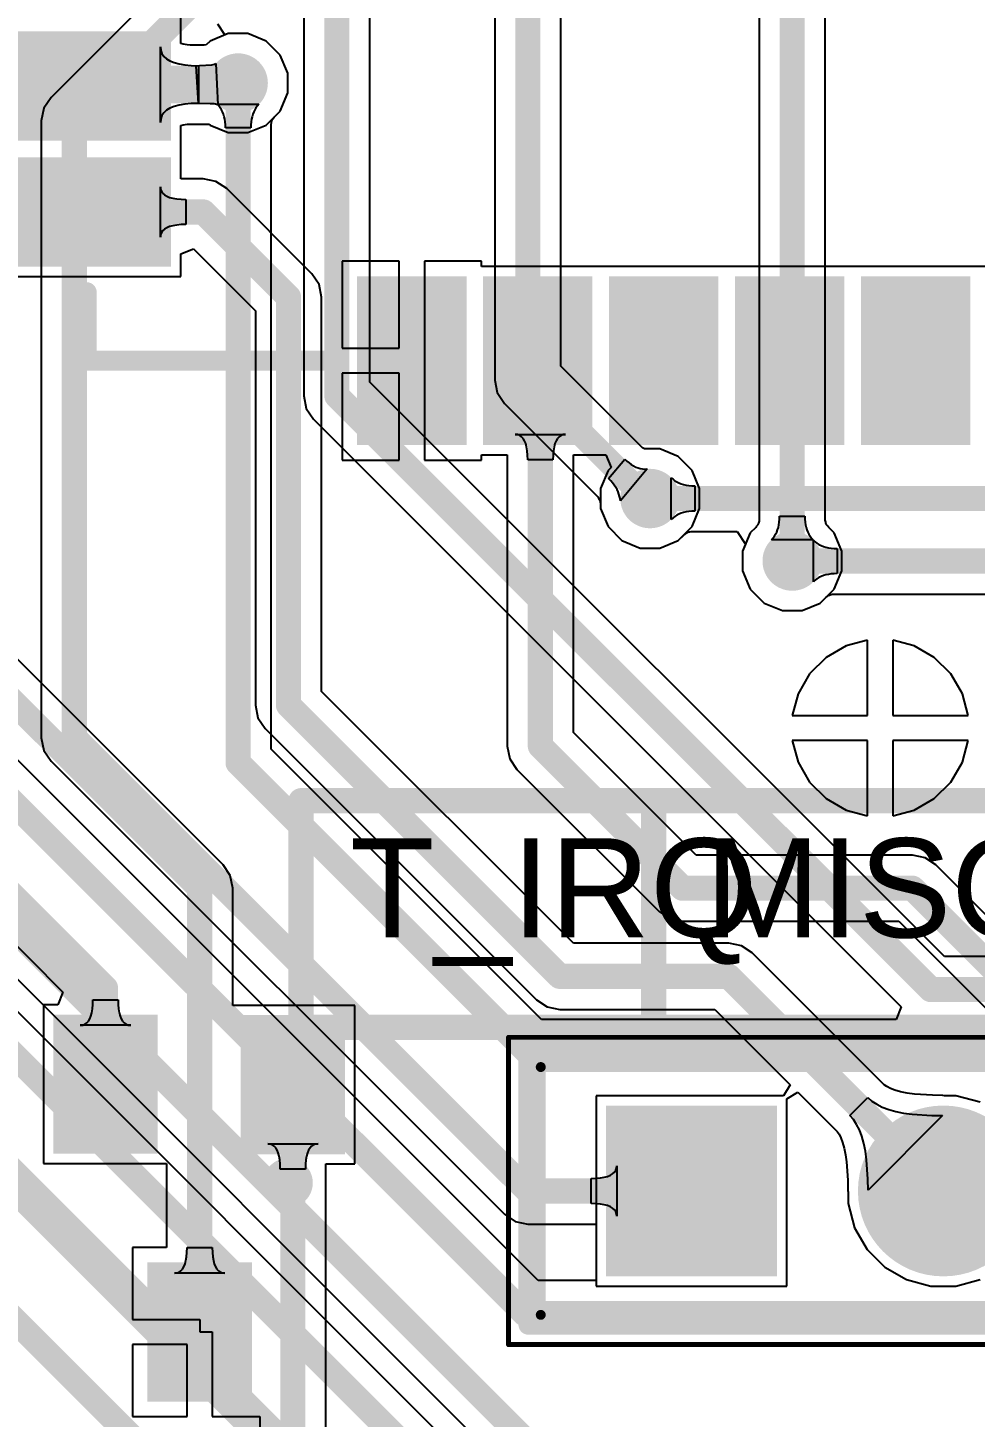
# Model space of a CAD drawing. Header units: inches. Extents: x 1.37 to 4.6, y 1.74 to 5.29.
# Drawn here: x 2.791 to 3.168, y 3.86 to 4.412 of the extents above; entities that cross this region are included whole.
import ezdxf

# ---------------------------------------------------------------- set-up
doc = ezdxf.new("R2010")
doc.units = ezdxf.units.IN
doc.header["$MEASUREMENT"] = 0
for name, color, linetype in [('BottomLayer', 5, 'Continuous'), ('BottomSolder', 6, 'Continuous'), ('Mechanical13', 56, 'Continuous'), ('Mechanical15', 56, 'Continuous'), ('MultiLayer', 9, 'Continuous'), ('PadHoleLayer', 156, 'Continuous'), ('TopLayer', 1, 'Continuous'), ('TopOverlay', 2, 'Continuous'), ('TopPaste', 8, 'Continuous'), ('TopSolder', 216, 'Continuous'), ('ViaHoleLayer', 16, 'Continuous')]:
    doc.layers.add(name, color=color, linetype=linetype)
doc.styles.add('Arial', font='', dxfattribs={"height": 0.2})
doc.styles.get('Arial').set_extended_font_data('Arial')

# ---------------------------------------------------------------- blocks, each defined once
blk = doc.blocks.new('ESP32_WROOM_26')
at = {"layer": 'TopLayer'}
for points in [[(0.02953, 0.09134), (-0.02953, 0.09134), (-0.02953, 0.12677), (0.02953, 0.12677)], [(0.02953, 0.04134), (-0.02953, 0.04134), (-0.02953, 0.07677), (0.02953, 0.07677)], [(0.14685, 0.02953), (0.14685, -0.02953), (0.11142, -0.02953), (0.11142, 0.02953)], [(0.19685, 0.02953), (0.19685, -0.02953), (0.16142, -0.02953), (0.16142, 0.02953)], [(0.24685, 0.02953), (0.24685, -0.02953), (0.21142, -0.02953), (0.21142, 0.02953)], [(0.29685, 0.02953), (0.29685, -0.02953), (0.26142, -0.02953), (0.26142, 0.02953)], [(0.34685, 0.02953), (0.34685, -0.02953), (0.31142, -0.02953), (0.31142, 0.02953)]]:
    blk.add_hatch(color=1, dxfattribs=at).paths.add_polyline_path(points)
at = {"layer": 'TopPaste'}
for points in [[(0.02953, 0.09134), (-0.02953, 0.09134), (-0.02953, 0.12677), (0.02953, 0.12677)], [(0.02953, 0.04134), (-0.02953, 0.04134), (-0.02953, 0.07677), (0.02953, 0.07677)], [(0.14685, 0.02953), (0.14685, -0.02953), (0.11142, -0.02953), (0.11142, 0.02953)], [(0.19685, 0.02953), (0.19685, -0.02953), (0.16142, -0.02953), (0.16142, 0.02953)], [(0.24685, 0.02953), (0.24685, -0.02953), (0.21142, -0.02953), (0.21142, 0.02953)], [(0.29685, 0.02953), (0.29685, -0.02953), (0.26142, -0.02953), (0.26142, 0.02953)], [(0.34685, 0.02953), (0.34685, -0.02953), (0.31142, -0.02953), (0.31142, 0.02953)]]:
    blk.add_hatch(color=8, dxfattribs=at).paths.add_polyline_path(points)
at = {"layer": 'TopSolder'}
for points in [[(0.03353, 0.08734), (-0.03353, 0.08734), (-0.03353, 0.13077), (0.03353, 0.13077)], [(0.03353, 0.03734), (-0.03353, 0.03734), (-0.03353, 0.08077), (0.03353, 0.08077)], [(0.15085, 0.03353), (0.15085, -0.03353), (0.10742, -0.03353), (0.10742, 0.03353)], [(0.20085, 0.03353), (0.20085, -0.03353), (0.15742, -0.03353), (0.15742, 0.03353)], [(0.25085, 0.03353), (0.25085, -0.03353), (0.20742, -0.03353), (0.20742, 0.03353)], [(0.30085, 0.03353), (0.30085, -0.03353), (0.25742, -0.03353), (0.25742, 0.03353)], [(0.35085, 0.03353), (0.35085, -0.03353), (0.30742, -0.03353), (0.30742, 0.03353)]]:
    blk.add_hatch(color=216, dxfattribs=at).paths.add_polyline_path(points)
at = {"layer": 'TopOverlay', "const_width": 0.008}
for points in [[(0, 0), (0, 0.02717)], [(0, 0), (0.09961, 0)]]:
    blk.add_lwpolyline(points, dxfattribs=at)
at = {"layer": 'TopOverlay', "const_width": 0.004}
for points in [[(-0.002, 0.02717, 1), (0.002, 0.02717, 1)], [(-0.002, 0, 1), (0.002, 0, 1)], [(-0.002, 0, 1), (0.002, 0, 1)], [(0.09761, 0, 1), (0.10161, 0, 1)]]:
    blk.add_lwpolyline(points, format="xyb", close=True, dxfattribs=at)
blk = doc.blocks.new('SOT23B_118')
at = {"layer": 'TopLayer'}
for points in [[(-0.05413, 0.07284), (-0.02067, 0.07284), (-0.02067, 0.02559), (-0.05413, 0.02559)], [(0.02027, 0.07262), (0.05373, 0.07262), (0.05373, 0.02538), (0.02027, 0.02538)], [(-0.01673, -0.02559), (0.01673, -0.02559), (0.01673, -0.07284), (-0.01673, -0.07284)]]:
    blk.add_hatch(color=1, dxfattribs=at).paths.add_polyline_path(points)
at = {"layer": 'TopPaste'}
for points in [[(-0.05413, 0.07284), (-0.02067, 0.07284), (-0.02067, 0.02559), (-0.05413, 0.02559)], [(0.02027, 0.07262), (0.05373, 0.07262), (0.05373, 0.02538), (0.02027, 0.02538)], [(-0.01673, -0.02559), (0.01673, -0.02559), (0.01673, -0.07284), (-0.01673, -0.07284)]]:
    blk.add_hatch(color=8, dxfattribs=at).paths.add_polyline_path(points)
at = {"layer": 'TopSolder'}
for points in [[(-0.05813, 0.07684), (-0.01667, 0.07684), (-0.01667, 0.02159), (-0.05813, 0.02159)], [(0.01627, 0.07662), (0.05773, 0.07662), (0.05773, 0.02138), (0.01627, 0.02138)], [(-0.02073, -0.02159), (0.02073, -0.02159), (0.02073, -0.07684), (-0.02073, -0.07684)]]:
    blk.add_hatch(color=216, dxfattribs=at).paths.add_polyline_path(points)
at = {"layer": 'TopOverlay'}
for points, const_width in [([(0.04, 0.01, 1), (0.03016, 0.01, 1)], 0.00984), ([(0.0277, 0.01, 1), (0.03262, 0.01, 1)], 0.00492), ([(0.03754, 0.01, 1), (0.04246, 0.01, 1)], 0.00492)]:
    blk.add_lwpolyline(points, format="xyb", close=True, dxfattribs=dict(at, const_width=const_width))
blk = doc.blocks.new('61300511821_131')
at = {"layer": 'BottomLayer'}
blk.add_hatch(color=5, dxfattribs=at).paths.add_polyline_path([(-0.22992, 0.02992), (-0.17008, 0.02992), (-0.17008, -0.02992), (-0.22992, -0.02992)])
h = blk.add_hatch(color=5, dxfattribs=at)
edge = h.paths.add_edge_path()
edge.add_arc((-0.1, 0), 0.02992, 0, 360)
h = blk.add_hatch(color=5, dxfattribs=at)
edge = h.paths.add_edge_path()
edge.add_arc((0, 0), 0.02992, 0, 360)
h = blk.add_hatch(color=5, dxfattribs=at)
edge = h.paths.add_edge_path()
edge.add_arc((0.1, 0), 0.02992, 0, 360)
h = blk.add_hatch(color=5, dxfattribs=at)
edge = h.paths.add_edge_path()
edge.add_arc((0.2, 0), 0.02992, 0, 360)
at = {"layer": 'BottomSolder'}
blk.add_hatch(color=6, dxfattribs=at).paths.add_polyline_path([(-0.23392, 0.03392), (-0.16608, 0.03392), (-0.16608, -0.03392), (-0.23392, -0.03392)])
h = blk.add_hatch(color=6, dxfattribs=at)
edge = h.paths.add_edge_path()
edge.add_arc((-0.1, 0), 0.03392, 0, 360)
h = blk.add_hatch(color=6, dxfattribs=at)
edge = h.paths.add_edge_path()
edge.add_arc((0, 0), 0.03392, 0, 360)
h = blk.add_hatch(color=6, dxfattribs=at)
edge = h.paths.add_edge_path()
edge.add_arc((0.1, 0), 0.03392, 0, 360)
h = blk.add_hatch(color=6, dxfattribs=at)
edge = h.paths.add_edge_path()
edge.add_arc((0.2, 0), 0.03392, 0, 360)
at = {"layer": 'MultiLayer'}
blk.add_hatch(color=9, dxfattribs=at).paths.add_polyline_path([(-0.22992, 0.02992), (-0.17008, 0.02992), (-0.17008, -0.02992), (-0.22992, -0.02992)])
h = blk.add_hatch(color=9, dxfattribs=at)
edge = h.paths.add_edge_path()
edge.add_arc((-0.1, 0), 0.02992, 0, 360)
h = blk.add_hatch(color=9, dxfattribs=at)
edge = h.paths.add_edge_path()
edge.add_arc((0, 0), 0.02992, 0, 360)
h = blk.add_hatch(color=9, dxfattribs=at)
edge = h.paths.add_edge_path()
edge.add_arc((0.1, 0), 0.02992, 0, 360)
h = blk.add_hatch(color=9, dxfattribs=at)
edge = h.paths.add_edge_path()
edge.add_arc((0.2, 0), 0.02992, 0, 360)
at = {"layer": 'PadHoleLayer'}
h = blk.add_hatch(color=156, dxfattribs=at)
edge = h.paths.add_edge_path()
edge.add_arc((-0.2, 0), 0.02008, 0, 360)
h = blk.add_hatch(color=156, dxfattribs=at)
edge = h.paths.add_edge_path()
edge.add_arc((-0.1, 0), 0.02008, 0, 360)
h = blk.add_hatch(color=156, dxfattribs=at)
edge = h.paths.add_edge_path()
edge.add_arc((0, 0), 0.02008, 0, 360)
h = blk.add_hatch(color=156, dxfattribs=at)
edge = h.paths.add_edge_path()
edge.add_arc((0.1, 0), 0.02008, 0, 360)
h = blk.add_hatch(color=156, dxfattribs=at)
edge = h.paths.add_edge_path()
edge.add_arc((0.2, 0), 0.02008, 0, 360)
at = {"layer": 'TopLayer'}
blk.add_hatch(color=1, dxfattribs=at).paths.add_polyline_path([(-0.22992, 0.02992), (-0.17008, 0.02992), (-0.17008, -0.02992), (-0.22992, -0.02992)])
h = blk.add_hatch(color=1, dxfattribs=at)
edge = h.paths.add_edge_path()
edge.add_arc((-0.1, 0), 0.02992, 0, 360)
h = blk.add_hatch(color=1, dxfattribs=at)
edge = h.paths.add_edge_path()
edge.add_arc((0, 0), 0.02992, 0, 360)
h = blk.add_hatch(color=1, dxfattribs=at)
edge = h.paths.add_edge_path()
edge.add_arc((0.1, 0), 0.02992, 0, 360)
h = blk.add_hatch(color=1, dxfattribs=at)
edge = h.paths.add_edge_path()
edge.add_arc((0.2, 0), 0.02992, 0, 360)
at = {"layer": 'TopSolder'}
blk.add_hatch(color=216, dxfattribs=at).paths.add_polyline_path([(-0.23392, 0.03392), (-0.16608, 0.03392), (-0.16608, -0.03392), (-0.23392, -0.03392)])
h = blk.add_hatch(color=216, dxfattribs=at)
edge = h.paths.add_edge_path()
edge.add_arc((-0.1, 0), 0.03392, 0, 360)
h = blk.add_hatch(color=216, dxfattribs=at)
edge = h.paths.add_edge_path()
edge.add_arc((0, 0), 0.03392, 0, 360)
h = blk.add_hatch(color=216, dxfattribs=at)
edge = h.paths.add_edge_path()
edge.add_arc((0.1, 0), 0.03392, 0, 360)
h = blk.add_hatch(color=216, dxfattribs=at)
edge = h.paths.add_edge_path()
edge.add_arc((0.2, 0), 0.03392, 0, 360)
at = {"layer": 'Mechanical13', "const_width": 0.00394}
for points in [[(-0.25984, -0.04921), (-0.25984, 0.04921)], [(-0.25984, 0.04921), (0.25984, 0.04921)], [(0.25984, -0.04921), (0.25984, 0.04921)], [(-0.25984, -0.04921), (0.25984, -0.04921)]]:
    blk.add_lwpolyline(points, dxfattribs=at)
at = {"layer": 'Mechanical13', "const_width": 0.00197}
for points in [[(-0.26083, 0.04921, 1), (-0.25886, 0.04921, 1)], [(-0.26083, 0.04921, 1), (-0.25886, 0.04921, 1)], [(0.25886, 0.04921, 1), (0.26083, 0.04921, 1)], [(0.25886, 0.04921, 1), (0.26083, 0.04921, 1)], [(-0.26083, -0.04921, 1), (-0.25886, -0.04921, 1)], [(-0.26083, -0.04921, 1), (-0.25886, -0.04921, 1)], [(0.25886, -0.04921, 1), (0.26083, -0.04921, 1)], [(0.25886, -0.04921, 1), (0.26083, -0.04921, 1)]]:
    blk.add_lwpolyline(points, format="xyb", close=True, dxfattribs=at)
at = {"layer": 'Mechanical15', "const_width": 0.00197}
for points in [[(-0.27264, -0.06102), (-0.27264, 0.06102)], [(-0.27264, 0.06102), (0.27264, 0.06102)], [(0.27264, -0.06102), (0.27264, 0.06102)], [(0, -0.01969), (0, 0.01969)], [(-0.01969, 0), (0.01969, 0)], [(-0.27264, -0.06102), (0.27264, -0.06102)]]:
    blk.add_lwpolyline(points, dxfattribs=at)
at = {"layer": 'Mechanical15', "const_width": 0.000984}
for points in [[(-0.27313, 0.06102, 1), (-0.27215, 0.06102, 1)], [(-0.27313, 0.06102, 1), (-0.27215, 0.06102, 1)], [(0.27215, 0.06102, 1), (0.27313, 0.06102, 1)], [(0.27215, 0.06102, 1), (0.27313, 0.06102, 1)], [(-0.00049, 0.01969, 1), (0.00049, 0.01969, 1)], [(-0.02018, 0, 1), (-0.01919, 0, 1)], [(0.01919, 0, 1), (0.02018, 0, 1)], [(-0.00049, -0.01969, 1), (0.00049, -0.01969, 1)], [(-0.27313, -0.06102, 1), (-0.27215, -0.06102, 1)], [(-0.27313, -0.06102, 1), (-0.27215, -0.06102, 1)], [(0.27215, -0.06102, 1), (0.27313, -0.06102, 1)], [(0.27215, -0.06102, 1), (0.27313, -0.06102, 1)]]:
    blk.add_lwpolyline(points, format="xyb", close=True, dxfattribs=at)
at = {"layer": 'TopOverlay', "const_width": 0.00787}
for points in [[(-0.26476, -0.05315), (-0.26476, 0.05315)], [(-0.26476, 0.05315), (0.26476, 0.05315)], [(0.26476, -0.05315), (0.26476, 0.05315)], [(-0.26476, -0.05315), (0.26476, -0.05315)]]:
    blk.add_lwpolyline(points, dxfattribs=at)
at = {"layer": 'TopOverlay', "const_width": 0.00394}
for points in [[(-0.26673, 0.05315, 1), (-0.2628, 0.05315, 1)], [(-0.26673, 0.05315, 1), (-0.2628, 0.05315, 1)], [(0.2628, 0.05315, 1), (0.26673, 0.05315, 1)], [(0.2628, 0.05315, 1), (0.26673, 0.05315, 1)], [(-0.26673, -0.05315, 1), (-0.2628, -0.05315, 1)], [(-0.26673, -0.05315, 1), (-0.2628, -0.05315, 1)], [(0.2628, -0.05315, 1), (0.26673, -0.05315, 1)], [(0.2628, -0.05315, 1), (0.26673, -0.05315, 1)]]:
    blk.add_lwpolyline(points, format="xyb", close=True, dxfattribs=at)

msp = doc.modelspace()

# ---------------------------------------------------------------- hatches: boundary and pattern name
at = {"layer": 'BottomLayer'}
h = msp.add_hatch(color=5, dxfattribs=at)
edge = h.paths.add_edge_path()
edge.add_arc((2.875, 4.39), 0.01181, 0, 360)
h = msp.add_hatch(color=5, dxfattribs=at)
edge = h.paths.add_edge_path()
edge.add_arc((3.03855, 4.225), 0.01181, 0, 360)
h = msp.add_hatch(color=5, dxfattribs=at)
edge = h.paths.add_edge_path()
edge.add_arc((3.095, 4.20019), 0.01181, 0, 360)
at = {"layer": 'TopLayer'}
h = msp.add_hatch(color=1, dxfattribs=at)
edge = h.paths.add_edge_path()
edge.add_arc((2.875, 4.39), 0.01181, 0, 360)
h = msp.add_hatch(color=1, dxfattribs=at)
edge = h.paths.add_edge_path()
edge.add_arc((3.03855, 4.225), 0.01181, 0, 360)
h = msp.add_hatch(color=1, dxfattribs=at)
edge = h.paths.add_edge_path()
edge.add_arc((3.095, 4.20019), 0.01181, 0, 360)
at = {"layer": 'ViaHoleLayer'}
h = msp.add_hatch(color=16, dxfattribs=at)
edge = h.paths.add_edge_path()
edge.add_arc((2.875, 4.39), 0.00591, 0, 360)
h = msp.add_hatch(color=16, dxfattribs=at)
edge = h.paths.add_edge_path()
edge.add_arc((3.03855, 4.225), 0.00591, 0, 360)
h = msp.add_hatch(color=16, dxfattribs=at)
edge = h.paths.add_edge_path()
edge.add_arc((3.095, 4.20019), 0.00591, 0, 360)

# ---------------------------------------------------------------- linework, layer by layer
at = {"layer": 'BottomLayer'}
for p, q in [((2.90108, 4.74507), (2.90108, 4.26579)), ((2.92733, 4.27123), (2.92733, 4.74377)), ((2.97687, 4.735), (2.97687, 4.27207)), ((3.00313, 4.27751), (3.00313, 4.72956)), ((3.08187, 4.465), (3.08187, 4.21645)), ((3.10813, 4.21645), (3.10813, 4.45956)), ((2.85422, 4.43778), (2.80072, 4.38428)), ((2.86978, 4.40914), (2.86695, 4.41338)), ((2.87108, 4.40968), (2.86978, 4.40914)), ((2.87892, 4.40968), (2.87108, 4.40968)), ((2.88615, 4.40669), (2.87892, 4.40968)), ((2.89169, 4.40115), (2.88615, 4.40669)), ((2.89468, 4.39392), (2.89169, 4.40115)), ((2.89468, 4.38608), (2.89468, 4.39392)), ((2.80072, 4.38428), (2.79787, 4.38002)), ((2.86735, 4.3809), (2.86673, 4.38157)), ((2.86673, 4.38157), (2.88327, 4.38157)), ((2.88327, 4.38157), (2.88265, 4.3809)), ((2.89169, 4.37885), (2.89468, 4.38608)), ((2.79787, 4.38002), (2.79687, 4.375)), ((2.86791, 4.38017), (2.86735, 4.3809)), ((2.8684, 4.37938), (2.86791, 4.38017)), ((2.86882, 4.37853), (2.8684, 4.37938)), ((2.86918, 4.37763), (2.86882, 4.37853)), ((2.86948, 4.37666), (2.86918, 4.37763)), ((2.86971, 4.37564), (2.86948, 4.37666)), ((2.88052, 4.37666), (2.88029, 4.37564)), ((2.88082, 4.37763), (2.88052, 4.37666)), ((2.88118, 4.37853), (2.88082, 4.37763)), ((2.8816, 4.37938), (2.88118, 4.37853)), ((2.88209, 4.38017), (2.8816, 4.37938)), ((2.88265, 4.3809), (2.88209, 4.38017)), ((2.8888, 4.37572), (2.88916, 4.37611)), ((2.88916, 4.37611), (2.88949, 4.37665)), ((2.88949, 4.37665), (2.89169, 4.37885)), ((2.79687, 4.375), (2.79687, 4.13)), ((2.86987, 4.37455), (2.86971, 4.37564)), ((2.86997, 4.37341), (2.86987, 4.37455)), ((2.87, 4.37221), (2.86997, 4.37341)), ((2.88, 4.37221), (2.87, 4.37221)), ((2.88003, 4.37341), (2.88, 4.37221)), ((2.88013, 4.37455), (2.88003, 4.37341)), ((2.88029, 4.37564), (2.88013, 4.37455)), ((2.88813, 4.37373), (2.88819, 4.37416)), ((2.88813, 4.12544), (2.88813, 4.37373)), ((2.88819, 4.37416), (2.88829, 4.37461)), ((2.88829, 4.37461), (2.8884, 4.37497)), ((2.8884, 4.37497), (2.88851, 4.37524)), ((2.88851, 4.37524), (2.88861, 4.37545)), ((2.88861, 4.37545), (2.88871, 4.3756)), ((2.88871, 4.3756), (2.8888, 4.37572)), ((3.03522, 4.24542), (3.00313, 4.27751)), ((3.15544, 4.04313), (2.92733, 4.27123)), ((2.97687, 4.27207), (2.97787, 4.26705)), ((2.90108, 4.26579), (2.90208, 4.26077)), ((2.97787, 4.26705), (2.98072, 4.26279)), ((2.90208, 4.26077), (2.90493, 4.25651)), ((2.98072, 4.26279), (3.01752, 4.22599)), ((2.90493, 4.25651), (3.13831, 4.02313)), ((3.03553, 4.24519), (3.03522, 4.24542)), ((3.03586, 4.24499), (3.03553, 4.24519)), ((3.03611, 4.24487), (3.03586, 4.24499)), ((3.03629, 4.2448), (3.03611, 4.24487)), ((3.03641, 4.24477), (3.03629, 4.2448)), ((3.03648, 4.24475), (3.03641, 4.24477)), ((3.03654, 4.24475), (3.03648, 4.24475)), ((3.03702, 4.24477), (3.03654, 4.24475)), ((3.0376, 4.24468), (3.03702, 4.24477)), ((3.04247, 4.24468), (3.0376, 4.24468)), ((3.0497, 4.24169), (3.04247, 4.24468)), ((3.02209, 4.23291), (3.02847, 4.24068)), ((3.02847, 4.24068), (3.02934, 4.23985)), ((3.02934, 4.23985), (3.03022, 4.23912)), ((3.03022, 4.23912), (3.03111, 4.23849)), ((3.03111, 4.23849), (3.03199, 4.23795)), ((3.05524, 4.23615), (3.0497, 4.24169)), ((3.02292, 4.23204), (3.02209, 4.23291)), ((3.03739, 4.23675), (3.02678, 4.22407)), ((3.03199, 4.23795), (3.03288, 4.23751)), ((3.03288, 4.23751), (3.03378, 4.23716)), ((3.03378, 4.23716), (3.03467, 4.23692)), ((3.03467, 4.23692), (3.03557, 4.23677)), ((3.03557, 4.23677), (3.03648, 4.23671)), ((3.03648, 4.23671), (3.03739, 4.23675)), ((3.05824, 4.22892), (3.05524, 4.23615)), ((3.02366, 4.23117), (3.02292, 4.23204)), ((3.02433, 4.2303), (3.02366, 4.23117)), ((3.02492, 4.22942), (3.02433, 4.2303)), ((3.02543, 4.22853), (3.02492, 4.22942)), ((3.02586, 4.22765), (3.02543, 4.22853)), ((3.02621, 4.22676), (3.02586, 4.22765)), ((3.05824, 4.22108), (3.05824, 4.22892)), ((3.01752, 4.22599), (3.0178, 4.22562)), ((3.0178, 4.22562), (3.0181, 4.22518)), ((3.0181, 4.22518), (3.01833, 4.22478)), ((3.01833, 4.22478), (3.0185, 4.22443)), ((3.0185, 4.22443), (3.01861, 4.22413)), ((3.01861, 4.22413), (3.01869, 4.22387)), ((3.01869, 4.22387), (3.01874, 4.22364)), ((3.01874, 4.22364), (3.01881, 4.22309)), ((3.01881, 4.22309), (3.01887, 4.22292)), ((3.01887, 4.22292), (3.01887, 4.22108)), ((3.02648, 4.22587), (3.02621, 4.22676)), ((3.02667, 4.22497), (3.02648, 4.22587)), ((3.02678, 4.22407), (3.02667, 4.22497)), ((3.01887, 4.22108), (3.02186, 4.21385)), ((3.05524, 4.21385), (3.05824, 4.22108)), ((3.08181, 4.21603), (3.08171, 4.21558)), ((3.08187, 4.21645), (3.08181, 4.21603)), ((3.08987, 4.21563), (3.08997, 4.21678)), ((3.08997, 4.21678), (3.09, 4.21798)), ((3.09, 4.21798), (3.1, 4.21798)), ((3.1, 4.21798), (3.10003, 4.21678)), ((3.10003, 4.21678), (3.10013, 4.21563)), ((3.10819, 4.21603), (3.10813, 4.21645)), ((3.10829, 4.21558), (3.10819, 4.21603)), ((3.02186, 4.21385), (3.0274, 4.20831)), ((3.0497, 4.20831), (3.05524, 4.21385)), ((3.07831, 4.21134), (3.07531, 4.2041)), ((3.08051, 4.21354), (3.07831, 4.21134)), ((3.08084, 4.21408), (3.08051, 4.21354)), ((3.0812, 4.21447), (3.08084, 4.21408)), ((3.08129, 4.21459), (3.0812, 4.21447)), ((3.08139, 4.21474), (3.08129, 4.21459)), ((3.08149, 4.21494), (3.08139, 4.21474)), ((3.0816, 4.21522), (3.08149, 4.21494)), ((3.08171, 4.21558), (3.0816, 4.21522)), ((3.08791, 4.21002), (3.0884, 4.21081)), ((3.0884, 4.21081), (3.08882, 4.21166)), ((3.08882, 4.21166), (3.08918, 4.21256)), ((3.08918, 4.21256), (3.08948, 4.21353)), ((3.08948, 4.21353), (3.08971, 4.21455)), ((3.08971, 4.21455), (3.08987, 4.21563)), ((3.10013, 4.21563), (3.10029, 4.21455)), ((3.10029, 4.21455), (3.10052, 4.21353)), ((3.10052, 4.21353), (3.10082, 4.21256)), ((3.10082, 4.21256), (3.10118, 4.21166)), ((3.10118, 4.21166), (3.1016, 4.21081)), ((3.1016, 4.21081), (3.10209, 4.21002)), ((3.1084, 4.21522), (3.10829, 4.21558)), ((3.10851, 4.21494), (3.1084, 4.21522)), ((3.10861, 4.21474), (3.10851, 4.21494)), ((3.10871, 4.21459), (3.10861, 4.21474)), ((3.1088, 4.21447), (3.10871, 4.21459)), ((3.10916, 4.21408), (3.1088, 4.21447)), ((3.10949, 4.21354), (3.10916, 4.21408)), ((3.11169, 4.21134), (3.10949, 4.21354)), ((3.11469, 4.2041), (3.11169, 4.21134)), ((3.0274, 4.20831), (3.03464, 4.20531)), ((3.03464, 4.20531), (3.04247, 4.20531)), ((3.04247, 4.20531), (3.0497, 4.20831)), ((3.08673, 4.20862), (3.08735, 4.20929)), ((3.10327, 4.20862), (3.08673, 4.20862)), ((3.08735, 4.20929), (3.08791, 4.21002)), ((3.10209, 4.21002), (3.10265, 4.20929)), ((3.10265, 4.20929), (3.10327, 4.20862)), ((3.07531, 4.2041), (3.07531, 4.19627)), ((3.11469, 4.19627), (3.11469, 4.2041)), ((3.07531, 4.19627), (3.07831, 4.18904)), ((3.11169, 4.18904), (3.11469, 4.19627)), ((3.07831, 4.18904), (3.08385, 4.1835)), ((3.10615, 4.1835), (3.11169, 4.18904)), ((3.08385, 4.1835), (3.09108, 4.1805)), ((3.09892, 4.1805), (3.10615, 4.1835)), ((3.09108, 4.1805), (3.09892, 4.1805)), ((3.11641, 4.16647), (3.10843, 4.16186)), ((3.12492, 4.16875), (3.11641, 4.16647)), ((3.12492, 4.13886), (3.12492, 4.16875)), ((3.14343, 4.16647), (3.13492, 4.16875)), ((3.13492, 4.16875), (3.13492, 4.13886)), ((3.15141, 4.16186), (3.14343, 4.16647)), ((3.10843, 4.16186), (3.10191, 4.15535)), ((3.15793, 4.15535), (3.15141, 4.16186)), ((3.10191, 4.15535), (3.09731, 4.14737)), ((3.16254, 4.14737), (3.15793, 4.15535)), ((2.99414, 3.91443), (2.75813, 4.15044)), ((3.09731, 4.14737), (3.09503, 4.13886)), ((3.16482, 4.13886), (3.16254, 4.14737)), ((3.09503, 4.13886), (3.12492, 4.13886)), ((3.13492, 4.13886), (3.16482, 4.13886)), ((2.79687, 4.13), (2.79787, 4.12498)), ((3.12492, 4.12886), (3.09503, 4.12886)), ((3.09503, 4.12886), (3.09731, 4.12035)), ((3.12492, 4.09896), (3.12492, 4.12886)), ((3.16482, 4.12886), (3.13492, 4.12886)), ((3.13492, 4.12886), (3.13492, 4.09896)), ((3.16254, 4.12035), (3.16482, 4.12886)), ((2.79787, 4.12498), (2.80072, 4.12072)), ((2.99544, 4.01813), (2.88813, 4.12544)), ((2.80072, 4.12072), (2.98072, 3.94072)), ((3.09731, 4.12035), (3.10191, 4.11237)), ((3.15793, 4.11237), (3.16254, 4.12035)), ((3.10191, 4.11237), (3.10843, 4.10585)), ((3.15141, 4.10585), (3.15793, 4.11237)), ((2.99428, 3.81428), (2.69813, 4.11044)), ((2.71072, 4.11072), (2.98572, 3.83572)), ((3.10843, 4.10585), (3.11641, 4.10124)), ((3.14343, 4.10124), (3.15141, 4.10585)), ((3.11641, 4.10124), (3.12492, 4.09896)), ((3.13492, 4.09896), (3.14343, 4.10124)), ((3.44387, 4.04313), (3.15544, 4.04313)), ((3.13831, 4.02313), (3.13624, 4.01813)), ((3.13624, 4.01813), (2.99544, 4.01813)), ((3.02279, 3.95625), (3.0237, 3.9568)), ((3.0237, 3.9568), (3.02441, 3.95745)), ((3.02441, 3.95745), (3.02491, 3.9582)), ((3.02491, 3.9582), (3.02522, 3.95905)), ((3.02522, 3.95905), (3.02532, 3.96)), ((3.02532, 3.96), (3.02532, 3.94)), ((3.0152, 3.955), (3.01712, 3.95505)), ((3.0152, 3.945), (3.0152, 3.955)), ((3.01712, 3.95505), (3.01884, 3.9552)), ((3.01884, 3.9552), (3.02036, 3.95545)), ((3.02036, 3.95545), (3.02168, 3.9558)), ((3.02168, 3.9558), (3.02279, 3.95625)), ((2.98072, 3.94072), (2.98498, 3.93787)), ((3.01712, 3.94495), (3.0152, 3.945)), ((3.01884, 3.9448), (3.01712, 3.94495)), ((3.02036, 3.94455), (3.01884, 3.9448)), ((3.02168, 3.9442), (3.02036, 3.94455)), ((3.02279, 3.94375), (3.02168, 3.9442)), ((3.0237, 3.9432), (3.02279, 3.94375)), ((3.02441, 3.94255), (3.0237, 3.9432)), ((3.02491, 3.9418), (3.02441, 3.94255)), ((3.02522, 3.94095), (3.02491, 3.9418)), ((3.02532, 3.94), (3.02522, 3.94095)), ((2.98498, 3.93787), (2.99, 3.93687)), ((2.99, 3.93687), (3.0172, 3.93687)), ((3.0172, 3.93687), (3.0172, 3.91443)), ((3.0172, 3.91443), (2.99414, 3.91443))]:
    msp.add_line(p, q, dxfattribs=at)
for points, const_width in [([(2.91421, 4.26579), (2.91421, 4.74507)], 0.01), ([(2.99, 4.27207), (2.99, 4.735)], 0.01), ([(3.095, 4.20019), (3.095, 4.465)], 0.01), ([(2.81, 4.375), (2.875, 4.44)], 0.01), ([(2.875, 4.12), (2.875, 4.39)], 0.01), ([(2.81, 4.13), (2.81, 4.375)], 0.01), ([(2.99, 4.27207), (3.03707, 4.225)], 0.01), ([(2.91421, 4.26579), (3.15, 4.03)], 0.01), ([(3.03707, 4.225), (3.03855, 4.225)], 0.01), ([(2.48032, 4.20468), (2.92, 3.765)], 0.01), ([(2.745, 4.145), (2.9887, 3.9013)], 0.01), ([(2.81, 4.13), (2.99, 3.95)], 0.01), ([(2.72, 4.12), (2.995, 3.845)], 0.01), ([(2.875, 4.12), (2.99, 4.005)], 0.01), ([(2.685, 4.105), (2.985, 3.805)], 0.01), ([(2.65, 4.09), (2.95, 3.79)], 0.015), ([(3.15, 4.03), (3.44387, 4.03)], 0.01), ([(2.99, 4.005), (3.39, 4.005)], 0.01), ([(2.99, 3.95), (3.055, 3.95)], 0.01), ([(2.9887, 3.9013), (3.3063, 3.9013)], 0.01)]:
    msp.add_lwpolyline(points, dxfattribs=dict(at, const_width=const_width))
at = {"layer": 'BottomLayer', "const_width": 0.005}
for points in [[(2.8725, 4.39, 1), (2.8775, 4.39, 1)], [(2.8075, 4.375, 1), (2.8125, 4.375, 1)], [(2.8075, 4.375, 1), (2.8125, 4.375, 1)], [(2.9875, 4.27207, 1), (2.9925, 4.27207, 1)], [(2.9875, 4.27207, 1), (2.9925, 4.27207, 1)], [(2.91171, 4.26579, 1), (2.91671, 4.26579, 1)], [(2.91171, 4.26579, 1), (2.91671, 4.26579, 1)], [(3.03457, 4.225, 1), (3.03957, 4.225, 1)], [(3.03457, 4.225, 1), (3.03957, 4.225, 1)], [(3.03605, 4.225, 1), (3.04105, 4.225, 1)], [(3.0925, 4.20019, 1), (3.0975, 4.20019, 1)], [(2.8075, 4.13, 1), (2.8125, 4.13, 1)], [(2.8075, 4.13, 1), (2.8125, 4.13, 1)], [(2.8725, 4.12, 1), (2.8775, 4.12, 1)], [(2.8725, 4.12, 1), (2.8775, 4.12, 1)], [(3.1475, 4.03, 1), (3.1525, 4.03, 1)], [(3.1475, 4.03, 1), (3.1525, 4.03, 1)], [(2.9875, 4.005, 1), (2.9925, 4.005, 1)], [(2.9875, 4.005, 1), (2.9925, 4.005, 1)], [(2.9875, 3.95, 1), (2.9925, 3.95, 1)], [(2.9875, 3.95, 1), (2.9925, 3.95, 1)], [(3.0525, 3.95, 1), (3.0575, 3.95, 1)], [(2.9862, 3.9013, 1), (2.9912, 3.9013, 1)], [(2.9862, 3.9013, 1), (2.9912, 3.9013, 1)]]:
    msp.add_lwpolyline(points, format="xyb", close=True, dxfattribs=at)
at = {"layer": 'TopLayer'}
for p, q in [((2.85224, 4.40571), (2.85224, 4.42687)), ((2.87108, 4.40968), (2.86385, 4.40669)), ((2.87892, 4.40968), (2.87108, 4.40968)), ((2.88615, 4.40669), (2.87892, 4.40968)), ((2.84413, 4.37441), (2.84413, 4.40441)), ((2.84413, 4.40441), (2.84428, 4.40298)), ((2.85323, 4.40544), (2.85224, 4.40571)), ((2.85481, 4.40518), (2.85323, 4.40544)), ((2.85591, 4.40508), (2.85481, 4.40518)), ((2.86146, 4.40508), (2.85591, 4.40508)), ((2.8623, 4.40514), (2.86146, 4.40508)), ((2.86385, 4.40669), (2.8623, 4.40514)), ((2.89169, 4.40115), (2.88615, 4.40669)), ((2.84428, 4.40298), (2.84473, 4.40171)), ((2.84473, 4.40171), (2.84549, 4.40058)), ((2.84549, 4.40058), (2.84655, 4.39961)), ((2.84655, 4.39961), (2.84791, 4.39878)), ((2.84791, 4.39878), (2.84957, 4.39811)), ((2.84957, 4.39811), (2.85154, 4.39758)), ((2.89468, 4.39392), (2.89169, 4.40115)), ((2.85154, 4.39758), (2.85381, 4.39721)), ((2.85381, 4.39721), (2.85638, 4.39698)), ((2.85638, 4.39698), (2.85925, 4.39691)), ((2.85833, 4.39691), (2.85967, 4.39692)), ((2.85931, 4.38191), (2.85833, 4.39691)), ((2.85925, 4.39691), (2.85925, 4.38191)), ((2.85967, 4.39692), (2.86452, 4.39724)), ((2.86452, 4.39724), (2.86511, 4.39736)), ((2.86511, 4.39736), (2.86559, 4.3975)), ((2.86559, 4.3975), (2.86594, 4.39766)), ((2.86594, 4.39766), (2.86616, 4.39784)), ((2.86616, 4.39784), (2.86699, 4.38132)), ((2.89468, 4.38608), (2.89468, 4.39392)), ((2.85381, 4.38161), (2.85154, 4.38123)), ((2.85638, 4.38183), (2.85381, 4.38161)), ((2.85925, 4.38191), (2.85638, 4.38183)), ((2.86392, 4.38182), (2.85931, 4.38191)), ((2.86545, 4.3817), (2.86392, 4.38182)), ((2.86603, 4.38162), (2.86545, 4.3817)), ((2.86648, 4.38153), (2.86603, 4.38162)), ((2.8668, 4.38143), (2.86648, 4.38153)), ((2.86699, 4.38132), (2.8668, 4.38143)), ((2.89169, 4.37885), (2.89468, 4.38608)), ((2.84473, 4.37711), (2.84428, 4.37583)), ((2.84549, 4.37823), (2.84473, 4.37711)), ((2.84655, 4.37921), (2.84549, 4.37823)), ((2.84791, 4.38003), (2.84655, 4.37921)), ((2.84957, 4.38071), (2.84791, 4.38003)), ((2.85154, 4.38123), (2.84957, 4.38071)), ((2.88615, 4.37331), (2.89169, 4.37885)), ((2.84428, 4.37583), (2.84413, 4.37441)), ((2.85224, 4.37311), (2.85323, 4.37338)), ((2.85224, 4.35195), (2.85224, 4.37311)), ((2.85323, 4.37338), (2.85481, 4.37364)), ((2.85481, 4.37364), (2.85591, 4.37373)), ((2.85591, 4.37373), (2.86343, 4.37373)), ((2.86343, 4.37373), (2.86385, 4.37331)), ((2.86385, 4.37331), (2.87108, 4.37031)), ((2.87892, 4.37031), (2.88615, 4.37331)), ((2.87108, 4.37031), (2.87892, 4.37031)), ((2.84413, 4.32882), (2.84413, 4.34882)), ((2.84413, 4.34882), (2.84423, 4.34787)), ((2.86118, 4.35195), (2.85224, 4.35195)), ((2.8662, 4.35095), (2.86118, 4.35195)), ((2.87046, 4.3481), (2.8662, 4.35095)), ((2.84423, 4.34787), (2.84453, 4.34702)), ((2.84453, 4.34702), (2.84504, 4.34627)), ((2.84504, 4.34627), (2.84575, 4.34562)), ((2.84575, 4.34562), (2.84666, 4.34507)), ((2.84666, 4.34507), (2.84777, 4.34462)), ((2.84777, 4.34462), (2.84909, 4.34427)), ((2.84909, 4.34427), (2.85061, 4.34402)), ((2.85061, 4.34402), (2.85233, 4.34387)), ((2.85233, 4.34387), (2.85425, 4.34382)), ((2.85425, 4.34382), (2.85425, 4.33382)), ((2.90428, 4.31428), (2.87046, 4.3481)), ((2.84575, 4.33202), (2.84504, 4.33137)), ((2.84666, 4.33257), (2.84575, 4.33202)), ((2.84777, 4.33302), (2.84666, 4.33257)), ((2.84909, 4.33337), (2.84777, 4.33302)), ((2.85061, 4.33362), (2.84909, 4.33337)), ((2.85233, 4.33377), (2.85061, 4.33362)), ((2.85425, 4.33382), (2.85233, 4.33377)), ((2.84423, 4.32977), (2.84413, 4.32882)), ((2.84453, 4.33062), (2.84423, 4.32977)), ((2.84504, 4.33137), (2.84453, 4.33062)), ((2.85224, 4.32212), (2.85724, 4.32419)), ((2.85224, 4.31323), (2.85224, 4.32212)), ((2.85724, 4.32419), (2.88187, 4.29956)), ((2.93898, 4.31929), (2.91626, 4.31929)), ((2.91626, 4.31929), (2.91626, 4.28476)), ((2.93898, 4.28476), (2.93898, 4.31929)), ((2.97169, 4.31929), (2.94898, 4.31929)), ((2.94898, 4.31929), (2.94898, 4.27976)), ((2.97169, 4.31717), (2.97169, 4.31929)), ((3.41957, 4.31717), (2.97169, 4.31717)), ((2.77744, 4.31323), (2.85224, 4.31323)), ((2.90713, 4.31002), (2.90428, 4.31428)), ((2.90813, 4.305), (2.90713, 4.31002)), ((2.90813, 4.14838), (2.90813, 4.305)), ((2.88187, 4.29956), (2.88187, 4.14295)), ((2.91626, 4.28476), (2.93898, 4.28476)), ((2.94898, 4.27976), (2.94898, 4.24024)), ((2.93898, 4.27476), (2.91626, 4.27476)), ((2.91626, 4.27476), (2.91626, 4.24024)), ((2.93898, 4.24024), (2.93898, 4.27476)), ((2.98595, 4.25038), (2.985, 4.25048)), ((2.985, 4.25048), (3.005, 4.25048)), ((2.9868, 4.25007), (2.98595, 4.25038)), ((2.98755, 4.24957), (2.9868, 4.25007)), ((2.9882, 4.24886), (2.98755, 4.24957)), ((3.00245, 4.24957), (3.0018, 4.24886)), ((3.0032, 4.25007), (3.00245, 4.24957)), ((3.00405, 4.25038), (3.0032, 4.25007)), ((3.005, 4.25048), (3.00405, 4.25038)), ((2.98875, 4.24795), (2.9882, 4.24886)), ((2.9892, 4.24683), (2.98875, 4.24795)), ((2.98955, 4.24552), (2.9892, 4.24683)), ((2.9898, 4.244), (2.98955, 4.24552)), ((2.98995, 4.24228), (2.9898, 4.244)), ((3.0002, 4.244), (3.00005, 4.24228)), ((3.00045, 4.24552), (3.0002, 4.244)), ((3.0008, 4.24683), (3.00045, 4.24552)), ((3.00125, 4.24795), (3.0008, 4.24683)), ((3.0018, 4.24886), (3.00125, 4.24795)), ((2.91626, 4.24024), (2.93898, 4.24024)), ((2.94898, 4.24024), (2.97169, 4.24024)), ((2.97169, 4.24024), (2.97169, 4.24236)), ((2.97169, 4.24236), (2.98187, 4.24236)), ((2.98187, 4.24236), (2.98187, 4.12669)), ((2.99, 4.24036), (2.98995, 4.24228)), ((3, 4.24036), (2.99, 4.24036)), ((3.00005, 4.24228), (3, 4.24036)), ((3.00813, 4.13212), (3.00813, 4.24236)), ((3.00813, 4.24236), (3.021, 4.24236)), ((3.021, 4.24236), (3.02307, 4.23736)), ((3.02186, 4.23615), (3.01887, 4.22892)), ((3.02307, 4.23736), (3.02186, 4.23615)), ((3.04699, 4.21673), (3.04699, 4.23327)), ((3.04699, 4.23327), (3.04766, 4.23265)), ((3.04766, 4.23265), (3.04839, 4.23209)), ((3.01887, 4.22892), (3.01887, 4.22108)), ((3.04839, 4.23209), (3.04917, 4.2316)), ((3.04917, 4.2316), (3.05002, 4.23118)), ((3.05002, 4.23118), (3.05093, 4.23082)), ((3.05093, 4.23082), (3.05189, 4.23052)), ((3.05189, 4.23052), (3.05291, 4.23029)), ((3.05291, 4.23029), (3.054, 4.23013)), ((3.054, 4.23013), (3.05514, 4.23003)), ((3.05514, 4.23003), (3.05634, 4.23)), ((3.05634, 4.23), (3.05634, 4.22)), ((3.01887, 4.22108), (3.02186, 4.21385)), ((3.04766, 4.21735), (3.04699, 4.21673)), ((3.04839, 4.21791), (3.04766, 4.21735)), ((3.04917, 4.2184), (3.04839, 4.21791)), ((3.05002, 4.21882), (3.04917, 4.2184)), ((3.05093, 4.21918), (3.05002, 4.21882)), ((3.05189, 4.21948), (3.05093, 4.21918)), ((3.05291, 4.21971), (3.05189, 4.21948)), ((3.054, 4.21987), (3.05291, 4.21971)), ((3.05514, 4.21997), (3.054, 4.21987)), ((3.05634, 4.22), (3.05514, 4.21997)), ((3.02186, 4.21385), (3.0274, 4.20831)), ((3.0497, 4.20831), (3.0519, 4.21051)), ((3.0519, 4.21051), (3.05244, 4.21084)), ((3.05244, 4.21084), (3.05283, 4.2112)), ((3.05283, 4.2112), (3.05295, 4.21129)), ((3.05295, 4.21129), (3.0531, 4.21139)), ((3.0531, 4.21139), (3.05331, 4.21149)), ((3.05331, 4.21149), (3.05358, 4.2116)), ((3.05358, 4.2116), (3.05394, 4.21171)), ((3.05394, 4.21171), (3.05439, 4.21181)), ((3.05439, 4.21181), (3.05482, 4.21187)), ((3.05482, 4.21187), (3.07312, 4.21187)), ((3.07312, 4.21187), (3.07646, 4.20687)), ((3.0274, 4.20831), (3.03464, 4.20531)), ((3.03464, 4.20531), (3.04247, 4.20531)), ((3.04247, 4.20531), (3.0497, 4.20831)), ((3.07646, 4.20687), (3.07531, 4.2041)), ((3.10343, 4.19192), (3.10343, 4.20846)), ((3.10343, 4.20846), (3.1041, 4.20784)), ((3.1041, 4.20784), (3.10483, 4.20728)), ((3.10483, 4.20728), (3.10562, 4.20679)), ((3.10562, 4.20679), (3.10647, 4.20637)), ((3.10647, 4.20637), (3.10737, 4.20601)), ((3.10737, 4.20601), (3.10834, 4.20571)), ((3.10834, 4.20571), (3.10936, 4.20548)), ((3.10936, 4.20548), (3.11045, 4.20532)), ((3.11045, 4.20532), (3.11159, 4.20522)), ((3.11159, 4.20522), (3.11279, 4.20519)), ((3.11279, 4.20519), (3.11279, 4.19519)), ((3.07531, 4.2041), (3.07531, 4.19627)), ((3.07531, 4.19627), (3.07831, 4.18904)), ((3.10647, 4.19401), (3.10562, 4.19359)), ((3.10737, 4.19437), (3.10647, 4.19401)), ((3.10834, 4.19467), (3.10737, 4.19437)), ((3.10936, 4.19489), (3.10834, 4.19467)), ((3.11045, 4.19506), (3.10936, 4.19489)), ((3.11159, 4.19516), (3.11045, 4.19506)), ((3.11279, 4.19519), (3.11159, 4.19516)), ((3.07831, 4.18904), (3.08385, 4.1835)), ((3.1041, 4.19254), (3.10343, 4.19192)), ((3.10483, 4.1931), (3.1041, 4.19254)), ((3.10562, 4.19359), (3.10483, 4.1931)), ((3.08385, 4.1835), (3.09108, 4.1805)), ((3.09892, 4.1805), (3.10615, 4.1835)), ((3.10615, 4.1835), (3.10835, 4.1857)), ((3.10835, 4.1857), (3.10889, 4.18603)), ((3.10889, 4.18603), (3.10928, 4.18639)), ((3.10928, 4.18639), (3.1094, 4.18648)), ((3.1094, 4.18648), (3.10955, 4.18658)), ((3.10955, 4.18658), (3.10976, 4.18668)), ((3.10976, 4.18668), (3.11003, 4.18679)), ((3.11003, 4.18679), (3.11039, 4.1869)), ((3.11039, 4.1869), (3.11084, 4.187)), ((3.11084, 4.187), (3.11127, 4.18706)), ((3.11127, 4.18706), (3.40019, 4.18706)), ((2.86902, 4.07954), (2.76608, 4.18249)), ((3.09108, 4.1805), (3.09892, 4.1805)), ((3.11641, 4.16647), (3.10843, 4.16186)), ((3.12492, 4.16875), (3.11641, 4.16647)), ((3.12492, 4.13886), (3.12492, 4.16875)), ((3.14343, 4.16647), (3.13492, 4.16875)), ((3.13492, 4.16875), (3.13492, 4.13886)), ((3.15141, 4.16186), (3.14343, 4.16647)), ((3.10843, 4.16186), (3.10191, 4.15535)), ((3.15793, 4.15535), (3.15141, 4.16186)), ((3.10191, 4.15535), (3.09731, 4.14737)), ((3.16254, 4.14737), (3.15793, 4.15535)), ((3.00815, 4.04836), (2.90813, 4.14838)), ((3.09731, 4.14737), (3.09503, 4.13886)), ((3.16482, 4.13886), (3.16254, 4.14737)), ((2.88187, 4.14295), (2.88287, 4.13792)), ((3.09503, 4.13886), (3.12492, 4.13886)), ((3.13492, 4.13886), (3.16482, 4.13886)), ((2.88287, 4.13792), (2.88572, 4.13367)), ((2.88572, 4.13367), (2.99343, 4.02595)), ((3.05689, 4.08336), (3.00813, 4.13212)), ((3.12492, 4.12886), (3.09503, 4.12886)), ((3.09503, 4.12886), (3.09731, 4.12035)), ((3.12492, 4.09896), (3.12492, 4.12886)), ((3.16482, 4.12886), (3.13492, 4.12886)), ((3.13492, 4.12886), (3.13492, 4.09896)), ((3.16254, 4.12035), (3.16482, 4.12886)), ((2.71228, 4.12211), (2.80547, 4.02891)), ((2.98187, 4.12669), (2.98287, 4.12166)), ((2.98287, 4.12166), (2.98572, 4.11741)), ((2.98572, 4.11741), (3.04217, 4.06095)), ((3.09731, 4.12035), (3.10191, 4.11237)), ((3.15793, 4.11237), (3.16254, 4.12035)), ((3.10191, 4.11237), (3.10843, 4.10585)), ((3.15141, 4.10585), (3.15793, 4.11237)), ((3.10843, 4.10585), (3.11641, 4.10124)), ((3.14343, 4.10124), (3.15141, 4.10585)), ((3.11641, 4.10124), (3.12492, 4.09896)), ((3.13492, 4.09896), (3.14343, 4.10124)), ((2.87187, 4.07528), (2.86902, 4.07954)), ((3.14272, 4.08336), (3.05689, 4.08336)), ((3.14774, 4.08236), (3.14272, 4.08336)), ((3.152, 4.07951), (3.14774, 4.08236)), ((3.23639, 3.99512), (3.152, 4.07951)), ((2.87287, 4.07026), (2.87187, 4.07528)), ((2.87287, 4.0237), (2.87287, 4.07026)), ((3.04217, 4.06095), (3.04643, 4.0581)), ((3.04643, 4.0581), (3.05146, 4.05711)), ((3.05146, 4.05711), (3.13728, 4.05711)), ((3.13728, 4.05711), (3.21656, 3.97782)), ((3.06977, 4.04836), (3.00815, 4.04836)), ((3.07479, 4.04736), (3.06977, 4.04836)), ((3.07905, 4.04451), (3.07479, 4.04736)), ((3.13144, 3.99212), (3.07905, 4.04451)), ((2.80547, 4.02891), (2.8034, 4.02391)), ((2.8034, 4.02391), (2.79773, 4.02391)), ((2.79773, 4.02391), (2.79773, 3.96092)), ((2.81714, 4.02228), (2.81729, 4.024)), ((2.81729, 4.024), (2.81734, 4.02592)), ((2.81734, 4.02592), (2.82734, 4.02592)), ((2.82734, 4.02592), (2.82739, 4.024)), ((2.82739, 4.024), (2.82754, 4.02228)), ((2.92135, 4.0237), (2.87287, 4.0237)), ((2.92135, 3.96071), (2.92135, 4.0237)), ((2.99343, 4.02595), (2.99769, 4.0231)), ((2.99769, 4.0231), (3.00272, 4.02211)), ((2.81489, 4.01671), (2.81554, 4.01742)), ((2.81554, 4.01742), (2.81609, 4.01833)), ((2.81609, 4.01833), (2.81654, 4.01944)), ((2.81654, 4.01944), (2.81689, 4.02076)), ((2.81689, 4.02076), (2.81714, 4.02228)), ((2.82754, 4.02228), (2.82779, 4.02076)), ((2.82779, 4.02076), (2.82814, 4.01944)), ((2.82814, 4.01944), (2.82859, 4.01833)), ((2.82859, 4.01833), (2.82914, 4.01742)), ((2.82914, 4.01742), (2.82979, 4.01671)), ((3.00272, 4.02211), (3.06433, 4.02211)), ((3.06433, 4.02211), (3.09424, 3.9922)), ((2.81234, 4.0158), (2.81329, 4.0159)), ((2.83234, 4.0158), (2.81234, 4.0158)), ((2.81329, 4.0159), (2.81414, 4.0162)), ((2.81414, 4.0162), (2.81489, 4.01671)), ((2.82979, 4.01671), (2.83054, 4.0162)), ((2.83054, 4.0162), (2.83139, 4.0159)), ((2.83139, 4.0159), (2.83234, 4.0158)), ((3.09424, 3.9922), (3.09157, 3.9878)), ((3.13251, 3.99143), (3.13144, 3.99212)), ((3.13395, 3.99072), (3.13251, 3.99143)), ((3.13578, 3.99003), (3.13395, 3.99072)), ((3.138, 3.98941), (3.13578, 3.99003)), ((3.0883, 3.9878), (3.0172, 3.9878)), ((3.0172, 3.9878), (3.0172, 3.9122)), ((3.09157, 3.9878), (3.0883, 3.9878)), ((3.0928, 3.98657), (3.0972, 3.98924)), ((3.0928, 3.98296), (3.0928, 3.98657)), ((3.0972, 3.98924), (3.11288, 3.97356)), ((3.11791, 3.98002), (3.12498, 3.98709)), ((3.12498, 3.98709), (3.12661, 3.98569)), ((3.12661, 3.98569), (3.12854, 3.98444)), ((3.12854, 3.98444), (3.13076, 3.98334)), ((3.14061, 3.98887), (3.138, 3.98941)), ((3.14349, 3.98846), (3.14061, 3.98887)), ((3.15068, 3.98798), (3.14349, 3.98846)), ((3.15476, 3.98795), (3.15068, 3.98798)), ((3.1555, 3.9878), (3.15476, 3.98795)), ((3.15998, 3.9878), (3.1555, 3.9878)), ((3.16959, 3.98522), (3.15998, 3.9878)), ((3.0928, 3.9122), (3.0928, 3.98296)), ((3.11931, 3.97839), (3.11791, 3.98002)), ((3.1547, 3.97992), (3.12508, 3.9503)), ((3.13076, 3.98334), (3.13329, 3.98239)), ((3.13329, 3.98239), (3.13611, 3.9816)), ((3.13611, 3.9816), (3.13923, 3.98096)), ((3.13923, 3.98096), (3.14265, 3.98047)), ((3.14265, 3.98047), (3.15038, 3.97995)), ((3.15038, 3.97995), (3.1547, 3.97992)), ((3.11288, 3.97356), (3.11357, 3.97249)), ((3.12056, 3.97646), (3.11931, 3.97839)), ((3.12166, 3.97424), (3.12056, 3.97646)), ((3.12261, 3.97171), (3.12166, 3.97424)), ((2.88769, 3.9686), (2.88674, 3.9687)), ((2.88674, 3.9687), (2.90674, 3.9687)), ((2.88854, 3.9683), (2.88769, 3.9686)), ((2.88929, 3.9678), (2.88854, 3.9683)), ((2.88994, 3.9671), (2.88929, 3.9678)), ((2.90419, 3.9678), (2.90354, 3.9671)), ((2.90494, 3.9683), (2.90419, 3.9678)), ((2.90579, 3.9686), (2.90494, 3.9683)), ((2.90674, 3.9687), (2.90579, 3.9686)), ((3.11357, 3.97249), (3.11428, 3.97105)), ((3.11428, 3.97105), (3.11497, 3.96922)), ((3.11497, 3.96922), (3.11559, 3.967)), ((3.1234, 3.96889), (3.12261, 3.97171)), ((3.12404, 3.96577), (3.1234, 3.96889)), ((2.89049, 3.9662), (2.88994, 3.9671)), ((2.89094, 3.9651), (2.89049, 3.9662)), ((2.89129, 3.9638), (2.89094, 3.9651)), ((2.89154, 3.9623), (2.89129, 3.9638)), ((2.89169, 3.9606), (2.89154, 3.9623)), ((2.90194, 3.9623), (2.90179, 3.9606)), ((2.90219, 3.9638), (2.90194, 3.9623)), ((2.90254, 3.9651), (2.90219, 3.9638)), ((2.90299, 3.9662), (2.90254, 3.9651)), ((2.90354, 3.9671), (2.90299, 3.9662)), ((3.11559, 3.967), (3.11613, 3.96439)), ((3.11613, 3.96439), (3.11654, 3.96151)), ((3.12453, 3.96235), (3.12404, 3.96577)), ((3.12505, 3.95462), (3.12453, 3.96235)), ((2.79773, 3.96092), (2.84662, 3.96092)), ((2.84662, 3.96092), (2.84662, 3.92761)), ((2.89174, 3.9587), (2.89169, 3.9606)), ((2.90174, 3.9587), (2.89174, 3.9587)), ((2.90179, 3.9606), (2.90174, 3.9587)), ((2.90987, 3.80426), (2.90987, 3.96071)), ((2.90987, 3.96071), (2.92135, 3.96071)), ((3.11654, 3.96151), (3.11702, 3.95432)), ((3.11702, 3.95432), (3.11705, 3.95024)), ((3.12508, 3.9503), (3.12505, 3.95462)), ((3.11705, 3.95024), (3.1172, 3.9495)), ((3.1172, 3.9495), (3.1172, 3.94502)), ((3.1172, 3.94502), (3.11978, 3.93541)), ((3.11978, 3.93541), (3.12476, 3.92679)), ((2.84662, 3.92761), (2.83301, 3.92761)), ((2.83301, 3.92761), (2.83301, 3.89899)), ((2.85429, 3.92233), (2.85454, 3.92385)), ((2.85454, 3.92385), (2.85469, 3.92557)), ((2.85469, 3.92557), (2.85474, 3.92749)), ((2.85474, 3.92749), (2.86474, 3.92749)), ((2.86474, 3.92749), (2.86479, 3.92557)), ((2.86479, 3.92557), (2.86494, 3.92385)), ((2.86494, 3.92385), (2.86519, 3.92233)), ((3.12476, 3.92679), (3.13179, 3.91976)), ((2.85154, 3.91778), (2.85229, 3.91828)), ((2.85229, 3.91828), (2.85294, 3.91899)), ((2.85294, 3.91899), (2.85349, 3.9199)), ((2.85349, 3.9199), (2.85394, 3.92102)), ((2.85394, 3.92102), (2.85429, 3.92233)), ((2.86519, 3.92233), (2.86554, 3.92102)), ((2.86554, 3.92102), (2.86599, 3.9199)), ((2.86599, 3.9199), (2.86654, 3.91899)), ((2.86654, 3.91899), (2.86719, 3.91828)), ((2.86719, 3.91828), (2.86794, 3.91778)), ((3.13179, 3.91976), (3.14041, 3.91478)), ((2.84974, 3.91737), (2.85069, 3.91747)), ((2.86974, 3.91737), (2.84974, 3.91737)), ((2.85069, 3.91747), (2.85154, 3.91778)), ((2.86794, 3.91778), (2.86879, 3.91747)), ((2.86879, 3.91747), (2.86974, 3.91737)), ((3.14041, 3.91478), (3.15002, 3.9122)), ((3.15998, 3.9122), (3.16959, 3.91478)), ((3.0172, 3.9122), (3.0928, 3.9122)), ((3.15002, 3.9122), (3.15998, 3.9122)), ((2.83301, 3.89899), (2.85974, 3.89899)), ((2.85974, 3.89899), (2.85974, 3.89399)), ((2.85974, 3.89399), (2.86474, 3.89399)), ((2.86474, 3.89399), (2.86474, 3.86037)), ((2.85474, 3.88899), (2.83301, 3.88899)), ((2.83301, 3.88899), (2.83301, 3.86037)), ((2.85474, 3.86037), (2.85474, 3.88899)), ((2.83301, 3.86037), (2.85474, 3.86037)), ((2.86474, 3.86037), (2.88362, 3.86037)), ((2.88362, 3.86037), (2.88362, 3.8097))]:
    msp.add_line(p, q, dxfattribs=at)
for points, const_width in [([(2.81484, 4.38882), (2.81543, 4.38941)], 0.015), ([(2.81249, 4.39117), (2.81484, 4.38882)], 0.01), ([(2.81543, 4.38941), (2.87441, 4.38941)], 0.015), ([(2.87441, 4.38941), (2.875, 4.39)], 0.015), ([(2.83461, 4.33882), (2.86118, 4.33882)], 0.01), ([(2.86118, 4.33882), (2.895, 4.305)], 0.01), ([(2.895, 4.14295), (2.895, 4.305)], 0.01), ([(2.995, 4.12669), (2.995, 4.28864)], 0.01), ([(3.03886, 4.225), (3.38, 4.225)], 0.01), ([(3.095, 4.20019), (3.40019, 4.20019)], 0.01), ([(2.7568, 4.1732), (2.85974, 4.07026)], 0.01), ([(2.895, 4.14295), (3.00272, 4.03523)], 0.01), ([(2.71772, 4.13523), (2.82234, 4.03061)], 0.01), ([(2.995, 4.12669), (3.05146, 4.07023)], 0.01), ([(2.85974, 3.89399), (2.85974, 4.07026)], 0.01), ([(3.05146, 4.07023), (3.14272, 4.07023)], 0.01), ([(3.14272, 4.07023), (3.255, 3.95795)], 0.01), ([(3.00272, 4.03523), (3.06977, 4.03523)], 0.01), ([(3.06977, 4.03523), (3.155, 3.95)], 0.01), ([(2.82234, 3.99242), (2.82234, 4.03061)], 0.01), ([(2.89674, 3.80426), (2.89674, 3.9922)], 0.01)]:
    msp.add_lwpolyline(points, dxfattribs=dict(at, const_width=const_width))
for points, const_width in [([(2.81109, 4.38882, 1), (2.81859, 4.38882, 1)], 0.0075), ([(2.80999, 4.39117, 1), (2.81499, 4.39117, 1)], 0.005), ([(2.81168, 4.38941, 1), (2.81918, 4.38941, 1)], 0.0075), ([(2.81168, 4.38941, 1), (2.81918, 4.38941, 1)], 0.0075), ([(2.81234, 4.38882, 1), (2.81734, 4.38882, 1)], 0.005), ([(2.87066, 4.38941, 1), (2.87816, 4.38941, 1)], 0.0075), ([(2.87066, 4.38941, 1), (2.87816, 4.38941, 1)], 0.0075), ([(2.87125, 4.39, 1), (2.87875, 4.39, 1)], 0.0075), ([(2.83211, 4.33882, 1), (2.83711, 4.33882, 1)], 0.005), ([(2.85868, 4.33882, 1), (2.86368, 4.33882, 1)], 0.005), ([(2.85868, 4.33882, 1), (2.86368, 4.33882, 1)], 0.005), ([(2.8925, 4.305, 1), (2.8975, 4.305, 1)], 0.005), ([(2.8925, 4.305, 1), (2.8975, 4.305, 1)], 0.005), ([(2.9925, 4.28864, 1), (2.9975, 4.28864, 1)], 0.005), ([(3.03636, 4.225, 1), (3.04136, 4.225, 1)], 0.005), ([(3.0925, 4.20019, 1), (3.0975, 4.20019, 1)], 0.005), ([(2.8925, 4.14295, 1), (2.8975, 4.14295, 1)], 0.005), ([(2.8925, 4.14295, 1), (2.8975, 4.14295, 1)], 0.005), ([(2.9925, 4.12669, 1), (2.9975, 4.12669, 1)], 0.005), ([(2.9925, 4.12669, 1), (2.9975, 4.12669, 1)], 0.005), ([(2.85724, 4.07026, 1), (2.86224, 4.07026, 1)], 0.005), ([(2.85724, 4.07026, 1), (2.86224, 4.07026, 1)], 0.005), ([(3.04896, 4.07023, 1), (3.05396, 4.07023, 1)], 0.005), ([(3.04896, 4.07023, 1), (3.05396, 4.07023, 1)], 0.005), ([(3.14022, 4.07023, 1), (3.14522, 4.07023, 1)], 0.005), ([(3.14022, 4.07023, 1), (3.14522, 4.07023, 1)], 0.005), ([(3.00022, 4.03523, 1), (3.00522, 4.03523, 1)], 0.005), ([(3.00022, 4.03523, 1), (3.00522, 4.03523, 1)], 0.005), ([(3.06727, 4.03523, 1), (3.07227, 4.03523, 1)], 0.005), ([(3.06727, 4.03523, 1), (3.07227, 4.03523, 1)], 0.005), ([(2.81984, 4.03061, 1), (2.82484, 4.03061, 1)], 0.005), ([(2.81984, 4.03061, 1), (2.82484, 4.03061, 1)], 0.005), ([(2.81984, 3.99242, 1), (2.82484, 3.99242, 1)], 0.005), ([(2.89424, 3.9922, 1), (2.89924, 3.9922, 1)], 0.005), ([(3.1525, 3.95, 1), (3.1575, 3.95, 1)], 0.005), ([(2.85724, 3.89399, 1), (2.86224, 3.89399, 1)], 0.005)]:
    msp.add_lwpolyline(points, format="xyb", close=True, dxfattribs=dict(at, const_width=const_width))
at = {"layer": 'TopOverlay', "const_width": 0.01}
for points in [[(2.9, 4.1), (2.9, 4.105)], [(2.9, 4.105), (3.645, 4.105)], [(3.04, 4.015), (3.04, 4.105)], [(2.9, 4.015), (2.9, 4.1)], [(2.9, 4.015), (3.645, 4.015)]]:
    msp.add_lwpolyline(points, dxfattribs=at)
at = {"layer": 'TopOverlay', "const_width": 0.005}
for points in [[(2.8975, 4.105, 1), (2.9025, 4.105, 1)], [(2.8975, 4.105, 1), (2.9025, 4.105, 1)], [(3.0375, 4.105, 1), (3.0425, 4.105, 1)], [(2.8975, 4.1, 1), (2.9025, 4.1, 1)], [(2.8975, 4.1, 1), (2.9025, 4.1, 1)], [(2.8975, 4.015, 1), (2.9025, 4.015, 1)], [(2.8975, 4.015, 1), (2.9025, 4.015, 1)], [(3.0375, 4.015, 1), (3.0425, 4.015, 1)]]:
    msp.add_lwpolyline(points, format="xyb", close=True, dxfattribs=at)

# ---------------------------------------------------------------- block references
for name, p in [('ESP32_WROOM_26', (2.81484, 4.27976)), ('SOT23B_118', (2.85974, 3.9432)), ('61300511821_131', (3.255, 3.95))]:
    msp.add_blockref(name, p)

# ---------------------------------------------------------------- texts
at = {"layer": 'TopOverlay', "style": 'Arial'}
for s, p in [('T_IRQ', (2.91935, 4.0507)), ('MISO_H', (3.0604, 4.0507))]:
    msp.add_text(s, height=0.03937, dxfattribs=at).set_placement(p)

doc.saveas('drawing.dxf')
